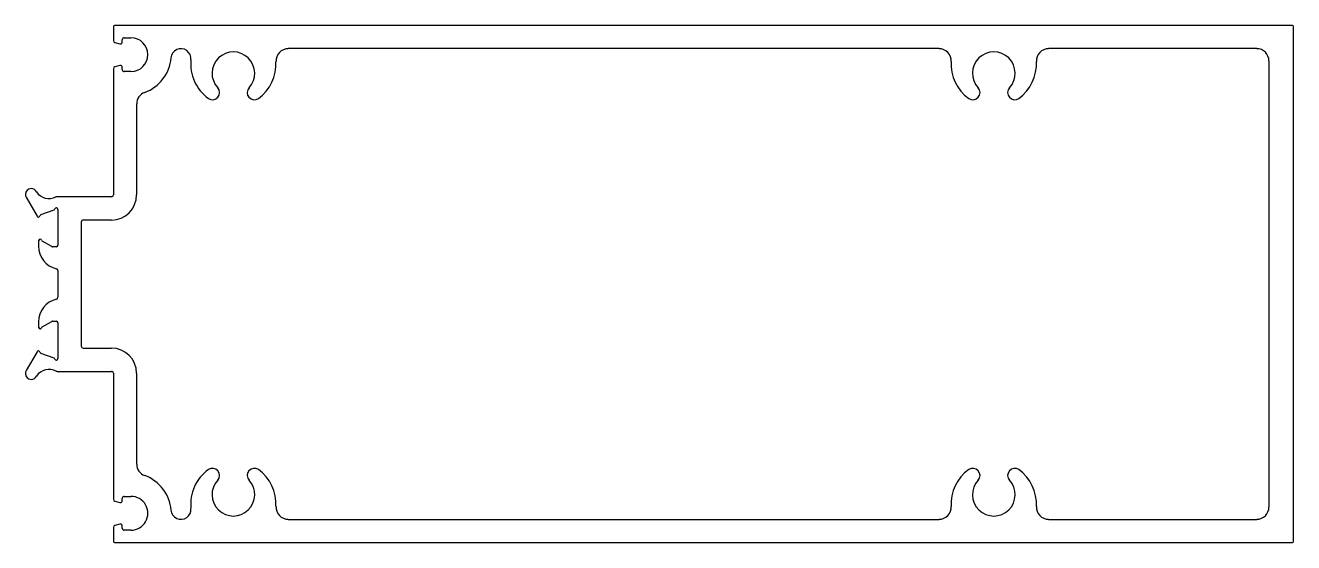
# Model space of a CAD drawing. Header units: inches. Extents: x -82 to 82, y -1 to 66.
import ezdxf

# ---------------------------------------------------------------- set-up
doc = ezdxf.new("R2010")
doc.units = ezdxf.units.IN
doc.header["$MEASUREMENT"] = 0
doc.layers.add('1', color=7, linetype='Continuous')
doc.layers.add('CLIP', color=7, linetype='Continuous')

msp = doc.modelspace()

# ---------------------------------------------------------------- linework, layer by layer
at = {"layer": '1', "color": 7, "linetype": 'Continuous'}
for centre, radius, start, end in [((-68.04, 62.28), 2.18, 270, 90), ((-61.6, 61.76), 1.29, 354.2428, 175.4405), ((77.09, 61.48), 1.57, 0, 90), ((-68.04, 62.28), 5.18, 290.0448, 355.4405), ((-65.73, 55.93), 1.57, 110.0448, 180), ((-70.56, 44.21), 3.25, 270, 0), ((-70.56, 21.21), 3.25, 0, 90), ((-65.73, 9.5), 1.57, 180, 249.9552), ((-68.04, 3.16), 5.18, 4.5595, 69.9552), ((-68.04, 3.16), 2.18, 270, 90.1949), ((-61.6, 3.67), 1.29, 184.5595, 5.7572), ((77.09, 3.96), 1.57, 270, 0), ((-68.92, 1.23), 0.25, 180, 270), ((81.59, -0.36), 0.254, 270, 0)]:
    msp.add_arc(centre, radius, start, end, dxfattribs=at)
at = {"layer": 'CLIP', "color": 7, "linetype": 'Continuous'}
for p, q in [((-70.31, 65.81), (-70.31, 64.09)), ((81.59, 66.06), (-70.06, 66.06)), ((81.84, -0.36), (81.84, 65.81)), ((-70.12, 63.85), (-69.49, 63.66)), ((-69.17, 63.91), (-69.17, 64.21)), ((-68.92, 64.46), (-68.04, 64.46)), ((36.13, 63.06), (-47.77, 63.06)), ((77.09, 63.06), (50.26, 63.06)), ((-69.49, 60.89), (-70.13, 60.71)), ((-69.17, 60.35), (-69.17, 60.65)), ((78.67, 3.96), (78.67, 61.48)), ((-70.31, 60.47), (-70.31, 44.21)), ((-68.04, 60.1), (-68.92, 60.1)), ((-67.31, 55.93), (-67.31, 44.21)), ((-81.55, 43.89), (-80.14, 41.45)), ((-70.56, 43.96), (-77.6, 43.96)), ((-79.64, 41.67), (-77.96, 42.28)), ((-77.45, 42.32), (-77.45, 37.72)), ((-70.56, 40.96), (-74.2, 40.96)), ((-74.45, 40.71), (-74.45, 24.71)), ((-79.95, 38.29), (-79.95, 37.6)), ((-78.26, 37.54), (-79.47, 38.24)), ((-77.65, 37.52), (-78.16, 37.52)), ((-77.45, 34.44), (-77.45, 31)), ((-79.95, 27.84), (-79.95, 27.15)), ((-79.47, 27.19), (-78.26, 27.89)), ((-78.16, 27.92), (-77.65, 27.92)), ((-77.45, 27.72), (-77.45, 23.12)), ((-80.14, 23.99), (-81.55, 21.55)), ((-77.96, 23.16), (-79.64, 23.77)), ((-74.2, 24.46), (-70.56, 24.46)), ((-77.57, 21.46), (-70.56, 21.46)), ((-70.31, 21.21), (-70.31, 4.97)), ((-67.31, 21.21), (-67.31, 9.5)), ((-69.17, 4.79), (-69.17, 5.09)), ((-68.92, 5.34), (-68.05, 5.34)), ((-70.12, 4.73), (-69.49, 4.55)), ((-69.49, 1.77), (-70.12, 1.59)), ((-47.77, 2.38), (36.13, 2.38)), ((50.26, 2.38), (77.09, 2.38)), ((-70.31, 1.35), (-70.31, -0.37)), ((-69.17, 1.23), (-69.17, 1.53)), ((-68.04, 0.98), (-68.92, 0.98)), ((-70.06, -0.62), (81.59, -0.62))]:
    msp.add_line(p, q, dxfattribs=at)
for centre, radius, start, end in [((-70.06, 65.81), 0.25, 90, 180), ((81.59, 65.81), 0.25, 0, 90), ((-70.05, 64.09), 0.254, 180, 253.8557), ((-69.42, 63.91), 0.254, 270, 360), ((-68.92, 64.21), 0.25, 90, 180), ((-69.42, 63.91), 0.254, 253.8557, 270), ((-54.84, 59.88), 2.75, 317.3187, 222.6813), ((-47.77, 61.48), 1.57, 90, 183.2428), ((36.13, 61.48), 1.57, 356.7572, 90), ((43.19, 59.88), 2.75, 317.3187, 222.6813), ((50.26, 61.48), 1.57, 90, 183.2428), ((-70.06, 60.47), 0.25, 106.1443, 180), ((-69.42, 60.65), 0.254, 90, 106.1443), ((-69.42, 60.65), 0.254, 0, 90), ((-54.84, 61.08), 5.5, 174.2428, 234.1068), ((-54.84, 61.08), 5.5, 305.8932, 3.2428), ((43.19, 61.08), 5.5, 176.7572, 234.1068), ((43.19, 61.08), 5.5, 305.8932, 3.2428), ((-68.92, 60.35), 0.25, 180, 270), ((-57.54, 57.39), 0.926, 235.8928, 42.416), ((-52.13, 57.39), 0.926, 137.584, 304.1072), ((40.49, 57.39), 0.926, 235.8928, 42.416), ((45.9, 57.39), 0.926, 137.584, 304.1072), ((-80.9, 44.27), 0.75, 90, 180), ((-80.9, 44.27), 0.75, 180, 210), ((-80.9, 44.27), 0.75, 24.975, 90), ((-78.59, 45.73), 2, 215.1125, 296.1145), ((-70.56, 44.21), 0.25, 270, 0), ((-77.65, 42.32), 0.2, 90, 157.6528), ((-77.6, 43.71), 0.254, 90, 116.1145), ((-77.65, 42.32), 0.2, 0, 90), ((-79.97, 41.55), 0.2, 210, 270), ((-79.97, 41.55), 0.2, 270, 290), ((-79.97, 41.55), 0.2, 290, 349.7371), ((-79.57, 41.48), 0.203, 110, 169.7371), ((-78.03, 42.47), 0.203, 290, 337.6528), ((-74.2, 40.71), 0.25, 90, 180), ((-79.75, 38.29), 0.2, 90, 180), ((-79.75, 38.29), 0.2, 18.7625, 90), ((-79.37, 38.42), 0.203, 198.7625, 240), ((-77.65, 37.72), 0.2, 270, 0), ((-76.95, 37.6), 3, 180.0001, 256.6576), ((-78.16, 37.72), 0.203, 240, 270), ((-77.7, 34.44), 0.25, 360, 76.6575), ((-76.95, 27.84), 3, 103.3424, 179.9999), ((-77.7, 31), 0.25, 283.3424, 360), ((-78.16, 27.72), 0.203, 90, 120), ((-77.65, 27.72), 0.2, 360, 90), ((-79.75, 27.15), 0.2, 180, 270), ((-79.75, 27.15), 0.2, 270, 300), ((-79.75, 27.15), 0.2, 300, 341.2375), ((-79.37, 27.02), 0.203, 120, 161.2375), ((-74.2, 24.71), 0.25, 180, 270), ((-79.97, 23.89), 0.2, 90, 150), ((-79.97, 23.89), 0.2, 70, 90), ((-79.97, 23.89), 0.2, 10.2629, 70), ((-79.57, 23.96), 0.203, 190.2629, 250), ((-78.03, 22.97), 0.203, 22.3472, 70), ((-77.65, 23.12), 0.2, 202.3472, 270), ((-77.65, 23.12), 0.2, 270, 360), ((-80.9, 21.17), 0.75, 150, 180), ((-78.59, 19.7), 2, 63.128, 144.8875), ((-77.57, 21.71), 0.25, 243.128, 270), ((-70.56, 21.21), 0.25, 0, 90), ((-80.9, 21.17), 0.75, 180, 270), ((-80.9, 21.17), 0.75, 270, 335.025), ((-54.84, 4.36), 5.5, 125.8932, 185.7572), ((-57.54, 8.04), 0.926, 317.584, 124.1072), ((-52.13, 8.04), 0.926, 55.8928, 222.416), ((-54.84, 4.36), 5.5, 356.7572, 54.1068), ((43.19, 4.36), 5.5, 125.8932, 183.2428), ((40.49, 8.04), 0.926, 317.584, 124.1072), ((45.9, 8.04), 0.926, 55.8928, 222.416), ((43.19, 4.36), 5.5, 356.7572, 54.1068), ((-54.84, 5.56), 2.75, 137.3187, 42.6813), ((43.19, 5.56), 2.75, 137.3187, 42.6813), ((-70.05, 4.97), 0.254, 180, 253.8557), ((-68.92, 5.09), 0.25, 90, 180), ((-69.42, 4.79), 0.254, 253.8557, 270), ((-69.42, 4.79), 0.254, 270, 360), ((-47.77, 3.96), 1.57, 176.7572, 270), ((36.13, 3.96), 1.57, 270, 3.2428), ((50.26, 3.96), 1.57, 176.7572, 270), ((-69.42, 1.53), 0.254, 90, 106.1443), ((-69.42, 1.53), 0.254, 0, 90), ((-70.05, 1.35), 0.254, 106.1443, 180), ((-70.06, -0.37), 0.25, 180, 270)]:
    msp.add_arc(centre, radius, start, end, dxfattribs=at)

doc.saveas('drawing.dxf')
